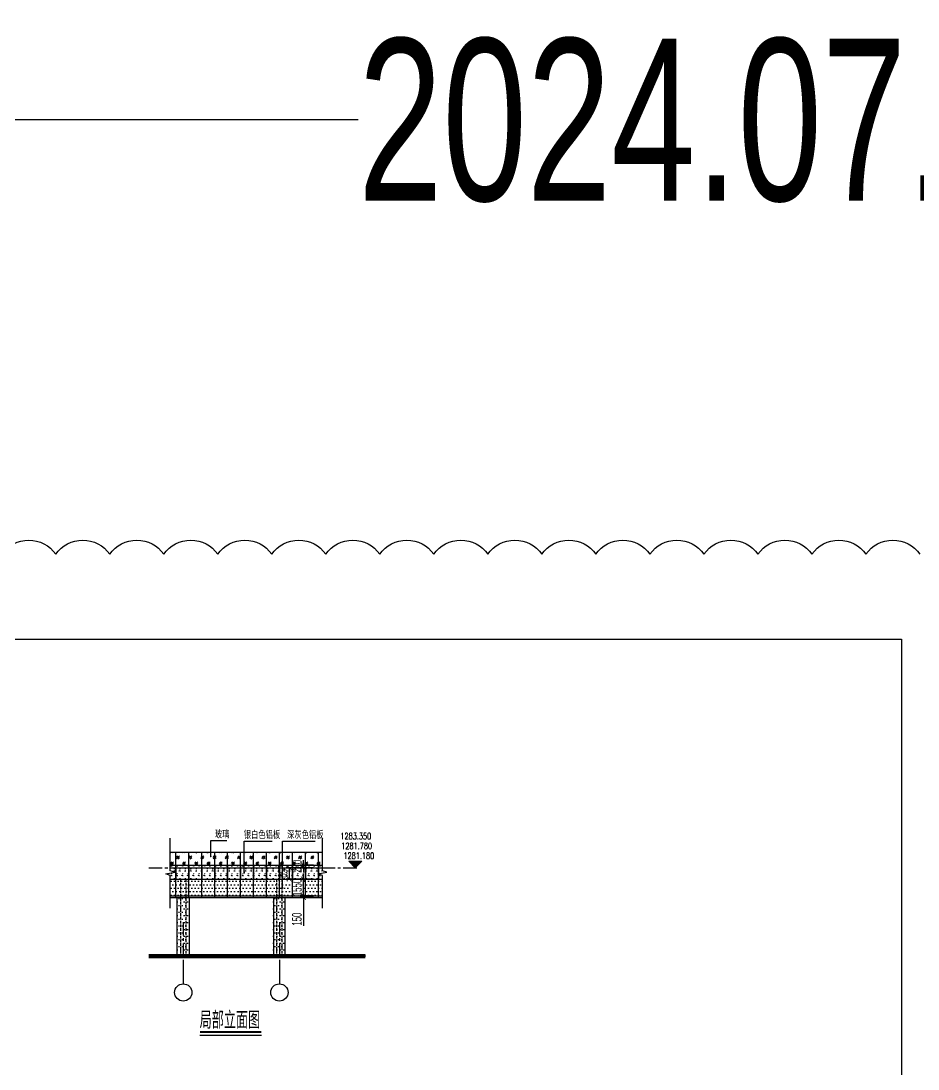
# Model space of a CAD drawing. Extents: x 38275477 to 38557164, y 2905373 to 3096199.
# Drawn here: x 38378669 to 38461722, y 2999194 to 3096199 of the extents above; entities that cross this region are included whole.
import ezdxf
from ezdxf.enums import TextEntityAlignment as Align

# ---------------------------------------------------------------- set-up
doc = ezdxf.new("R2010")
doc.units = 0
doc.header["$LTSCALE"] = 1000
for name, pattern in [('__DASH', [0.35, 0.25, -0.1]), ('CENTER', [2, 1.25, -0.25, 0.25, -0.25]), ('DASH', [0.35, 0.25, -0.1])]:
    doc.linetypes.add(name, pattern=pattern)
for name, color, linetype in [('#填充层', 8, 'Continuous'), ('#幕墙分格线-立面', 7, 'Continuous'), ('#文字', 2, 'Continuous'), ('#标注', 1, 'Continuous'), ('#结构边线+内凹外凸边线', 5, 'Continuous'), ('#非幕墙范围构件', 8, 'DASH'), ('A-DIMS-ELEV', 1, 'Continuous'), ('A-DIMS-LEAD', 1, 'Continuous'), ('A-DIMS-SYMB', 1, 'Continuous'), ('A-GRID', 1, 'CENTER'), ('A-HATCH-DETL', 9, 'Continuous'), ('A-NOTE', 4, 'Continuous'), ('AXIS_TEXT', 4, 'Continuous'), ('C-AXIS-DIMS', 1, 'Continuous'), ('C-SHET-SHBD', 11, 'Continuous'), ('建-墙', 7, 'Continuous')]:
    doc.layers.add(name, color=color, linetype=linetype)
doc.styles.add('#文字', font='jrs.shx', dxfattribs={"width": 0.7, "bigfont": 'hztxt.shx'})
doc.styles.add('_TCH_DIM', font='SIMPLEX', dxfattribs={"bigfont": 'GBCBIG'})
doc.styles.add('COMPLEX', font='COMPLEX')
doc.styles.add('JHZX', font='jrs.shx', dxfattribs={"width": 0.6, "bigfont": 'jhz.shx'})
doc.styles.add('XD2008', font='xd-hzs.shx', dxfattribs={"width": 0.7, "bigfont": 'xd-hztxt.shx'})
doc.dimstyles.new('JZBZ-300', dxfattribs={"dimscale": 300, "dimtxt": 3, "dimasz": 1.5, "dimexe": 1, "dimexo": 1, "dimgap": 0.5, "dimtad": 1, "dimdec": 0, "dimdsep": 46, "dimtxsty": 'JHZX', "dimblk1": 'ARCHTICK', "dimblk2": 'ARCHTICK', "dimsah": 1, "dimcen": 0, "dimclrd": 1, "dimclre": 1, "dimclrt": 2, "dimadec": 1, "dimazin": 2, "dimtfac": 1, "dimtdec": 0, "dimtix": 1, "dimtmove": 0, "dimatfit": 3, "dimfxl": 0, "dimtolj": 1, "dimlwd": -1, "dimlwe": -1, "dimarcsym": 0})

# ---------------------------------------------------------------- blocks, each defined once
blk = doc.blocks.new('A3文本框')
at = {"layer": 'Defpoints', "ltscale": 500}
blk.add_lwpolyline([(10, -10), (-420, -10), (-420, 297), (10, 297)], close=True, dxfattribs=at)
at = {"layer": 'C-SHET-SHBD', "style": 'XD2008', "width": 0.7}
for tag, height, p in [('子项名称', 4.5, (-37.49, 35.41)), ('图名', 4.5, (-37.49, 24.27)), ('比例', 3, (-56.3, 8.25)), ('MQJD-01', 3, (-13.24, 2.27))]:
    blk.add_attdef(tag, text='', height=height, dxfattribs=at).set_placement(p, align=Align.CENTER)
blk = doc.blocks.new('*U8')
blk.add_line((-6.87, -0.75), (7.34, -0.75))
at = {"const_width": 0.4}
blk.add_lwpolyline([(-6.87, 0), (7.34, 0)], dxfattribs=at)
at = {"style": 'JHZX', "width": 0.75}
blk.add_attdef('立面图', text='', height=4, dxfattribs=at).set_placement((0.06, 2.74), align=Align.MIDDLE_CENTER)
blk = doc.blocks.new('_ARCHTICK')
at = {"color": 0, "linetype": 'ByBlock', "const_width": 0.15}
blk.add_lwpolyline([(-0.5, -0.5), (0.5, 0.5)], dxfattribs=at)
blk = doc.blocks.new('*D23')
at = {"layer": '#标注', "color": 1, "transparency": 16777216}
for p, q in [((38405760, 3015225), (38404517, 3015225)), ((38405760, 3015075), (38404517, 3015075)), ((38404817, 3015225), (38404817, 3015675)), ((38404817, 3015225), (38404817, 3015075)), ((38404817, 3015075), (38404817, 3012454))]:
    blk.add_line(p, q, dxfattribs=at)
at = {"layer": 'Defpoints', "color": 0, "transparency": 16777216}
for p in [(38404817, 3015225), (38406060, 3015225), (38406060, 3015075)]:
    blk.add_point(p, dxfattribs=at)
at = {"layer": '#标注', "color": 1, "transparency": 16777216, "xscale": 450, "yscale": 450, "zscale": 450}
for p, rotation in [((38404817, 3015225), 270), ((38404817, 3015075), 90)]:
    blk.add_blockref('_ARCHTICK', p, dxfattribs=dict(at, rotation=rotation))
at = {"layer": '#标注', "color": 2, "transparency": 16777216, "insert": (38404217, 3013063), "char_height": 900, "attachment_point": 5, "rotation": 90, "style": 'JHZX'}
blk.add_mtext('\\A1;150', dxfattribs=at)
blk = doc.blocks.new('*D24')
at = {"layer": '#标注', "color": 1, "transparency": 16777216}
for p, q in [((38404817, 3016776), (38404817, 3017226)), ((38405760, 3016776), (38404517, 3016776)), ((38404817, 3015225), (38404817, 3016776)), ((38405760, 3015225), (38404517, 3015225)), ((38404817, 3015225), (38404817, 3014775))]:
    blk.add_line(p, q, dxfattribs=at)
at = {"layer": 'Defpoints', "color": 0, "transparency": 16777216}
for p in [(38404817, 3016776), (38406060, 3016776), (38406060, 3015225)]:
    blk.add_point(p, dxfattribs=at)
at = {"layer": '#标注', "color": 1, "transparency": 16777216, "xscale": 450, "yscale": 450, "zscale": 450}
for p, rotation in [((38404817, 3016776), 270), ((38404817, 3015225), 90)]:
    blk.add_blockref('_ARCHTICK', p, dxfattribs=dict(at, rotation=rotation))
at = {"layer": '#标注', "color": 2, "transparency": 16777216, "insert": (38404217, 3016000), "char_height": 900, "attachment_point": 5, "rotation": 90, "style": 'JHZX'}
blk.add_mtext('\\A1;1550', dxfattribs=at)
blk = doc.blocks.new('*D25')
at = {"layer": '#标注', "color": 1, "transparency": 16777216}
for p, q in [((38405760, 3017826), (38403216, 3017826)), ((38403516, 3016776), (38403516, 3017826)), ((38405760, 3016776), (38403216, 3016776))]:
    blk.add_line(p, q, dxfattribs=at)
at = {"layer": 'Defpoints', "color": 0, "transparency": 16777216}
for p in [(38403516, 3017826), (38406060, 3017826), (38406060, 3016776)]:
    blk.add_point(p, dxfattribs=at)
at = {"layer": '#标注', "color": 1, "transparency": 16777216, "xscale": 450, "yscale": 450, "zscale": 450}
for p, rotation in [((38403516, 3017826), 90), ((38403516, 3016776), 270)]:
    blk.add_blockref('_ARCHTICK', p, dxfattribs=dict(at, rotation=rotation))
at = {"layer": '#标注', "color": 2, "transparency": 16777216, "insert": (38402916, 3017301), "char_height": 900, "attachment_point": 5, "rotation": 90, "style": 'JHZX'}
blk.add_mtext('\\A1;1050', dxfattribs=at)
blk = doc.blocks.new('*D26')
at = {"layer": '#标注', "color": 1, "transparency": 16777216}
for p, q in [((38405760, 3018076), (38404517, 3018076)), ((38405760, 3017826), (38404517, 3017826)), ((38404817, 3018076), (38404817, 3018526)), ((38404817, 3017826), (38404817, 3018076)), ((38404817, 3017826), (38404817, 3017376))]:
    blk.add_line(p, q, dxfattribs=at)
at = {"layer": 'Defpoints', "color": 0, "transparency": 16777216}
for p in [(38404817, 3018076), (38406060, 3018076), (38406060, 3017826)]:
    blk.add_point(p, dxfattribs=at)
at = {"layer": '#标注', "color": 1, "transparency": 16777216, "xscale": 450, "yscale": 450, "zscale": 450}
for p, rotation in [((38404817, 3018076), 270), ((38404817, 3017826), 90)]:
    blk.add_blockref('_ARCHTICK', p, dxfattribs=dict(at, rotation=rotation))
at = {"layer": '#标注', "color": 2, "transparency": 16777216, "insert": (38404217, 3017951), "char_height": 900, "attachment_point": 5, "rotation": 90, "style": 'JHZX'}
blk.add_mtext('\\A1;250', dxfattribs=at)
blk = doc.blocks.new('_AXISO')
blk.add_circle((0, 0), 0.5)
at = {"layer": 'AXIS_TEXT', "style": 'COMPLEX', "width": 1.041667}
blk.add_attdef('A', text='', height=0.56, dxfattribs=at).set_placement((-0.25, -0.28), (0.25, -0.28), align=Align.FIT)

msp = doc.modelspace()

# ---------------------------------------------------------------- hatches: boundary and pattern name
at = {"layer": '#填充层', "ltscale": 5}
h = msp.add_hatch(dxfattribs=at)
h.set_pattern_fill('玻璃A', color=256, scale=100)
h.set_pattern_definition([(45, (38392496.9, 3018075.5), (-565.685, 565.685), [400, -400]), (45, (38392496.9, 3018216.9), (-565.685, 565.685), [200, -600]), (45, (38392638.3, 3018075.5), (-565.685, 565.685), [200, -600])])
h.paths.add_polyline_path([(38406577.4, 3019275.5), (38392496.9, 3019275.5), (38392496.9, 3018075.5), (38406577.4, 3018075.5)])
h = msp.add_hatch(dxfattribs=at)
h.set_pattern_fill('SWAMP', color=256, scale=200)
h.set_pattern_definition([(0, (0, 0), (254, 439.94), [63.5, -444.5]), (90, (31.75, 0), (-254, 439.94), [31.75, -848.132]), (90, (39.7, 0), (-254, 439.94), [25.4, -854.482]), (90, (23.8, 0), (-254, 439.94), [25.4, -854.482]), (60, (47.62, 0), (-253.999216, 439.9404526), [20.32, -487.68]), (120, (15.88, 0), (-507.999216, 0.0004526), [20.32, -487.68])])
h.paths.add_polyline_path([(38406577.4, 3017825.5), (38392496.9, 3017825.5), (38392496.9, 3016775.5), (38406577.4, 3016775.5)])
h.paths.add_polyline_path([(38406577.4, 3018075.5), (38392643.5, 3018075.5), (38392496.9, 3018075.5), (38392496.9, 3017940.5), (38392496.9, 3017825.5), (38406577.4, 3017825.5)])
h = msp.add_hatch(dxfattribs=at)
h.set_pattern_fill('DOTS', color=256, scale=200)
h.paths.add_polyline_path([(38406577.4, 3015225.4), (38392496.9, 3015225.4), (38392496.9, 3015075.4), (38406577.4, 3015075.4)])
h.paths.add_polyline_path([(38406577.4, 3016775.5), (38392496.9, 3016775.5), (38392496.9, 3016640.5), (38392496.9, 3015225.4), (38406577.4, 3015225.4), (38406577.4, 3016640.5)])
h = msp.add_hatch(dxfattribs=at)
h.set_pattern_fill('DOTS', color=256, scale=200)
h.set_pattern_definition([(0, (38393135.6, 3011486.25), (158.75, 317.5), [0, -317.5])])
h.paths.add_polyline_path([(38393135.6, 3015075.4), (38394235.6, 3015075.4), (38394235.6, 3009925), (38393135.6, 3009925)])
h = msp.add_hatch(dxfattribs=at)
h.set_pattern_fill('DOTS', color=256, scale=200)
h.set_pattern_definition([(0, (38402035.6, 3011486.25), (158.75, 317.5), [0, -317.5])])
h.paths.add_polyline_path([(38402035.6, 3015075.4), (38403135.6, 3015075.4), (38403135.6, 3009925), (38402035.6, 3009925)])
at = {"layer": 'A-DIMS-ELEV'}
msp.add_hatch(color=256, dxfattribs=at).paths.add_polyline_path([(38409616.3, 3017825.5), (38409016.3, 3018425.5), (38410216.3, 3018425.5)])

# ---------------------------------------------------------------- linework, layer by layer
at = {"layer": '#幕墙分格线-立面'}
for points in [[(38392496.9, 3019275.5), (38406577.4, 3019275.5)], [(38393003.2, 3015075.4), (38393003.2, 3019275.5)], [(38394203.2, 3015075.4), (38394203.2, 3019275.5)], [(38395403.2, 3015075.4), (38395403.2, 3019275.5)], [(38396603.2, 3015075.4), (38396603.2, 3019275.5)], [(38397803.2, 3015075.4), (38397803.2, 3019275.5)], [(38399003.2, 3015075.4), (38399003.2, 3019275.5)], [(38400203.2, 3015075.4), (38400203.2, 3019275.5)], [(38401403.2, 3015075.4), (38401403.2, 3019275.5)], [(38402603.2, 3015075.4), (38402603.2, 3019275.5)], [(38403803.2, 3015075.4), (38403803.2, 3019275.5)], [(38405003.2, 3015075.4), (38405003.2, 3019275.5)], [(38406203.2, 3015075.4), (38406203.2, 3019275.5)], [(38392496.9, 3018075.5), (38406577.4, 3018075.5)], [(38392496.9, 3017825.5), (38406577.4, 3017825.5)], [(38406203.2, 3018075.5), (38406203.2, 3018076.7)], [(38392496.9, 3016775.5), (38406577.4, 3016775.5)], [(38392496.9, 3015225.4), (38406577.4, 3015225.4)], [(38392496.9, 3015075.4), (38406577.4, 3015075.4)], [(38394235.6, 3015075.4), (38394235.6, 3009745.5), (38393135.6, 3009745.5), (38393135.6, 3015075.4)], [(38402035.6, 3015075.4), (38402035.6, 3009745.5), (38403135.6, 3009745.5), (38403135.6, 3015075.4)]]:
    msp.add_lwpolyline(points, dxfattribs=at)
at = {"layer": '#结构边线+内凹外凸边线', "ltscale": 10, "const_width": 10}
for points in [[(38392496.9, 3018075.5), (38406577.4, 3018075.5), (38406577.4, 3016775.5), (38392496.9, 3016775.5)], [(38406577.4, 3015075.4), (38392496.9, 3015075.4), (38392496.9, 3015225.4), (38406577.4, 3015225.4)]]:
    msp.add_lwpolyline(points, close=True, dxfattribs=at)
at = {"layer": '#非幕墙范围构件', "linetype": '__DASH'}
for points in [[(38393435.6, 3016775.5), (38393435.6, 3009745.5)], [(38393935.6, 3016775.5), (38393935.6, 3009745.5)], [(38402335.6, 3016775.5), (38402335.6, 3009745.5)], [(38402835.6, 3016775.5), (38402835.6, 3009745.5)]]:
    msp.add_lwpolyline(points, dxfattribs=at)
at = {"color": 8, "const_width": 400}
msp.add_lwpolyline([(38390503.6, 3009645.5), (38410559.9, 3009645.5)], dxfattribs=at)
at = {"layer": 'A-DIMS-ELEV'}
for p, q in [((38409616.3, 3017825.5), (38409016.3, 3018425.5)), ((38409016.3, 3018425.5), (38410216.3, 3018425.5)), ((38409616.3, 3017825.5), (38410216.3, 3018425.5))]:
    msp.add_line(p, q, dxfattribs=at)
at = {"layer": 'A-DIMS-LEAD'}
for p, q in [((38396236.8, 3018875.4), (38396236.8, 3020341.6)), ((38396236.8, 3020341.6), (38397740.6, 3020341.6)), ((38399346.2, 3017359.9), (38399346.2, 3020292.3)), ((38399346.2, 3017359.9), (38399346.2, 3020292.3)), ((38399346.2, 3020292.3), (38401919.6, 3020292.3)), ((38402886.1, 3015961.2), (38402886.1, 3020292.3)), ((38402886.1, 3015961.2), (38402886.1, 3020292.3)), ((38402886.1, 3020292.3), (38405922.6, 3020292.3))]:
    msp.add_line(p, q, dxfattribs=at)
at = {"layer": 'A-DIMS-LEAD', "const_width": 80}
for points in [[(38396236.8, 3018835.4, 1), (38396236.8, 3018915.4, 1)], [(38399346.2, 3017319.9, 1), (38399346.2, 3017399.9, 1)], [(38399346.2, 3017319.9, 1), (38399346.2, 3017399.9, 1)], [(38402886.1, 3015921.2, 1), (38402886.1, 3016001.2, 1)], [(38402886.1, 3015921.2, 1), (38402886.1, 3016001.2, 1)]]:
    msp.add_lwpolyline(points, format="xyb", close=True, dxfattribs=at)
at = {"layer": 'A-DIMS-SYMB'}
for points in [[(38392496.9, 3014073.9), (38392496.9, 3017099.7), (38392076.9, 3017252.6), (38392916.9, 3017400.7), (38392496.9, 3017549.7), (38392496.9, 3020575.5)], [(38406577.4, 3014073.9), (38406577.4, 3017099.7), (38406157.4, 3017252.6), (38406997.4, 3017400.7), (38406577.4, 3017549.7), (38406577.4, 3020575.5)]]:
    msp.add_lwpolyline(points, dxfattribs=at)
at = {"layer": 'A-GRID'}
for p, q in [((38390503.6, 3017825.5), (38409957.1, 3017825.5)), ((38393694.6, 3012800.5), (38393694.6, 3009079.4)), ((38402594.6, 3012800.5), (38402594.6, 3009079.4)), ((38390503.6, 3009745.5), (38410559.9, 3009745.5))]:
    msp.add_line(p, q, dxfattribs=at)
at = {"layer": 'A-HATCH-DETL'}
for points in [[(38393003.2, 3018075.5), (38393003.2, 3016775.5)], [(38394203.2, 3018075.5), (38394203.2, 3016775.5)], [(38395403.2, 3018075.5), (38395403.2, 3016775.5)], [(38396603.2, 3018075.5), (38396603.2, 3016775.5)], [(38397803.2, 3018075.5), (38397803.2, 3016775.5)], [(38399003.2, 3018075.5), (38399003.2, 3016775.5)], [(38400203.2, 3018075.5), (38400203.2, 3016775.5)], [(38401403.2, 3018075.5), (38401403.2, 3016775.5)], [(38402603.2, 3018075.5), (38402603.2, 3016775.5)], [(38403803.2, 3018075.5), (38403803.2, 3016775.5)], [(38405003.2, 3018075.5), (38405003.2, 3016775.5)], [(38406203.2, 3018075.5), (38406203.2, 3016775.5)]]:
    msp.add_lwpolyline(points, dxfattribs=at)
at = {"layer": 'C-AXIS-DIMS'}
for p, q in [((38393694.6, 3009079.4), (38393694.6, 3007079.4)), ((38402594.6, 3009079.4), (38402594.6, 3007079.4))]:
    msp.add_line(p, q, dxfattribs=at)
at = {"layer": 'Defpoints', "color": 6, "ltscale": 300}
msp.add_lwpolyline([(38353739.8, 3048074.6), (38353739.8, 3087066.6), (38409888.9, 3087066.6)], dxfattribs=at)
msp.add_lwpolyline([(38376892.2, 3046843.8, -0.5205671), (38381892.2, 3046843.8, -0.5205671), (38386892.2, 3046843.8, -0.5205671), (38391892.2, 3046843.8, -0.5205671), (38396892.2, 3046843.8, -0.5205671), (38401892.2, 3046843.8, -0.5205671), (38406892.2, 3046843.8, -0.5205671), (38411892.2, 3046843.8, -0.5205671), (38416892.2, 3046843.8, -0.5205671), (38421892.2, 3046843.8, -0.5205671), (38426892.2, 3046843.8, -0.5205671), (38431892.2, 3046843.8, -0.5205671), (38436892.2, 3046843.8, -0.5205671), (38441892.2, 3046843.8, -0.5205671), (38446892.2, 3046843.8, -0.5205671), (38451892.2, 3046843.8, -0.5205671), (38456892.2, 3046843.8, -0.5205671), (38461892.2, 3046843.8, -0.5205671)], format="xyb", dxfattribs=at)
at = {"layer": '建-墙'}
msp.add_line((38390503.6, 3009645.5), (38410559.9, 3009645.5), dxfattribs=at)

# ---------------------------------------------------------------- block references
at = {"layer": '#标注'}
ref = msp.add_blockref('*U8', (38397988.6, 3002623), dxfattribs=dict(at, xscale=400, yscale=400, zscale=400))
ref.add_attrib('立面图', '局部立面图', dxfattribs={"layer": '#文字', "color": 2, "height": 1600, "style": '#文字', "width": 0.7}).set_placement((38398014.4, 3003718.9), align=Align.MIDDLE_CENTER)
at = {"color": 0, "xscale": 400, "yscale": 400, "zscale": 400}
msp.add_blockref('A3文本框', (38456175.3, 2920196.1), dxfattribs=at)
at = {"layer": 'C-AXIS-DIMS', "xscale": 1600, "yscale": 1600, "zscale": 1600}
for p in [(38393694.6, 3006279.4), (38402594.6, 3006279.4)]:
    msp.add_blockref('_AXISO', p, dxfattribs=at)

# ---------------------------------------------------------------- texts
at = {"layer": 'A-DIMS-ELEV', "color": 4, "style": '_TCH_DIM', "width": 0.705882}
for s, p in [('1283.350', (38408244.3, 3020455.5)), ('1281.780', (38408324.3, 3019545.5)), ('1281.180', (38408524.3, 3018635.5))]:
    msp.add_text(s, height=595, dxfattribs=at).set_placement(p)
at = {"layer": 'A-NOTE', "color": 4, "style": '_TCH_DIM'}
for s, p in [('玻璃', (38396622.1, 3020551.6)), ('银白色铝板', (38399296.8, 3020502.3)), ('深灰色铝板', (38403307.3, 3020502.3))]:
    msp.add_text(s, height=675.18, dxfattribs=at).set_placement(p)
at = {"layer": 'Defpoints', "color": 6, "style": '#文字', "width": 0.7}
msp.add_text('2024.07.01 填充及图例调整', height=15000, dxfattribs=at).set_placement((38409888.9, 3087066.6), align=Align.MIDDLE_LEFT)

# ---------------------------------------------------------------- dimensions: what is measured, and where the dimension line sits
at = {"layer": '#标注'}
for p1, p2, picture, middle in [((38406059.8, 3017825.5), (38406059.8, 3018075.5), '*D26', (38404217, 3017950.5)), ((38406059.8, 3015225.4), (38406059.8, 3016775.5), '*D24', (38404217, 3016000.5))]:
    dim = msp.add_aligned_dim(p1=p1, p2=p2, distance=1242.8, dimstyle='JZBZ-300', dxfattribs=at)
    dim.commit()
    dim.dimension.update_dxf_attribs({"geometry": picture, "text_midpoint": middle})
for base, p1, p2, picture, middle in [((38403515.8, 3017825.5), (38406059.8, 3016775.5), (38406059.8, 3017825.5), '*D25', (38403515.8, 3017300.5)), ((38404817, 3015225.4), (38406059.8, 3015075.4), (38406059.8, 3015225.4), '*D23', (38404817, 3013063.4))]:
    dim = msp.add_linear_dim(base=base, p1=p1, p2=p2, angle=90, dimstyle='JZBZ-300', dxfattribs=at)
    dim.commit()
    dim.dimension.update_dxf_attribs({"geometry": picture, "text_midpoint": middle, "dimtype": 161})

doc.saveas('drawing.dxf')
